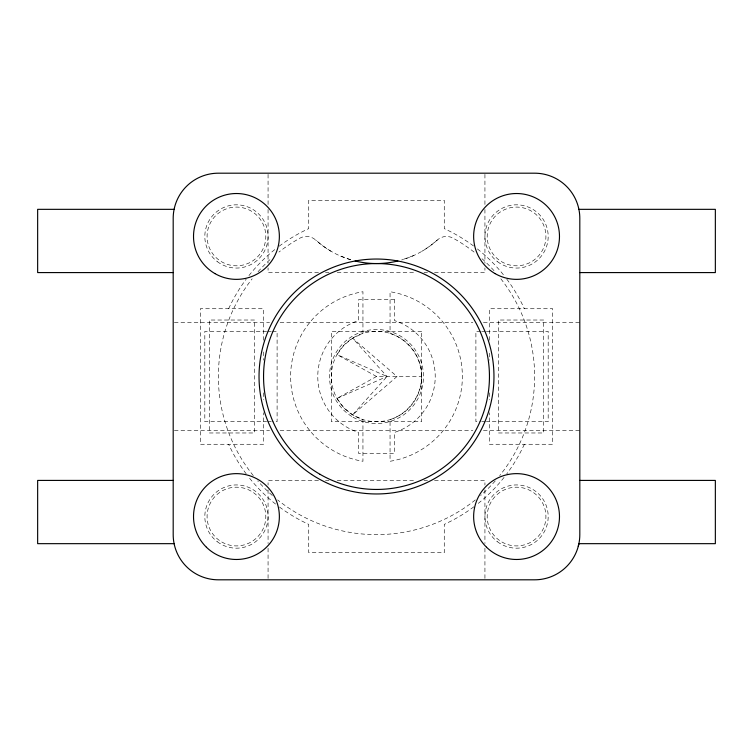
<?xml version="1.0" encoding="UTF-8"?>
<svg xmlns="http://www.w3.org/2000/svg" width="753" height="753" viewBox="0 0 753 753"><rect width="100%" height="100%" fill="white"/><g stroke="black" fill="none" stroke-linecap="round" stroke-linejoin="round"><path stroke-width="0.56" stroke-dasharray="3.77 2.82" d="M376.5 376.5L336.996 354.588L343.745 345.382L352.583 338.172L362.946 333.4L362.946 291.731A85.842 85.842 0 0 0 362.946 461.269L362.946 419.6L352.583 414.828L343.745 407.618L336.996 398.412L376.5 376.5L420.814 376.5M474.089 252.076A158.13 158.13 0 0 0 453.052 238.136A13.554 13.554 0 0 0 437.361 239.981L429.982 246.024L422.009 251.248M413.538 255.615L402.384 259.7M336.996 398.412L387.051 376.5L352.583 338.172L397.01 376.5L352.583 414.828L387.051 376.5L336.996 354.588M318.472 272.586L268.068 272.586L268.068 267.908M325.503 272.586L329.023 272.586M337.231 272.586L415.769 272.586M423.977 272.586L427.497 272.586M434.528 272.586L484.932 272.586L484.932 267.908M174.367 322.284L269.555 322.284M280.135 322.284L472.865 322.284M483.445 322.284L579.81 322.284M266.609 331.32L204.816 331.32L204.816 421.68L266.609 421.68M267.776 331.32L271.278 331.32M272.445 331.32L277.104 331.32L277.104 421.68L272.445 421.68M480.555 331.32L475.896 331.32L475.896 421.68L480.555 421.68M481.722 331.32L485.224 331.32M486.391 331.32L548.184 331.32L548.184 421.68L486.391 421.68M267.776 421.68L271.278 421.68M481.722 421.68L485.224 421.68M174.367 430.716L269.555 430.716M280.135 430.716L472.865 430.716M483.445 430.716L579.81 430.716M318.472 480.414L268.068 480.414L268.068 485.092M325.503 480.414L329.023 480.414M337.231 480.414L415.769 480.414M423.977 480.414L427.497 480.414M434.528 480.414L484.932 480.414L484.932 485.092M350.616 259.7L339.462 255.615M330.991 251.248L323.018 246.024L315.639 239.981A13.554 13.554 0 0 0 299.948 238.136A158.13 158.13 0 0 0 278.911 252.076M489.45 340.281L489.45 308.73L552.702 308.73L552.702 444.27L489.45 444.27L489.45 412.719M489.45 353.129L489.45 360.141M489.45 392.859L489.45 399.871M484.932 174.357L484.932 204.76M484.932 209.438L484.932 263.23M484.932 489.77L484.932 543.562M484.932 548.24L484.932 578.643M268.068 174.357L268.068 204.76M268.068 209.438L268.068 263.23M268.068 489.77L268.068 543.562M268.068 548.24L268.068 578.643M263.55 340.281L263.55 308.73L200.298 308.73L200.298 444.27L263.55 444.27L263.55 412.719M263.55 351.962L263.55 360.141M263.55 392.859L263.55 399.871M524.361 444.27A162.648 162.648 0 0 1 506.788 473.863M504.077 477.393A162.648 162.648 0 0 1 477.393 504.077M473.863 506.788A162.648 162.648 0 0 1 444.27 524.361L444.27 552.702L308.73 552.702L308.73 524.361A162.648 162.648 0 0 1 279.137 506.788M275.607 504.077A162.648 162.648 0 0 1 248.923 477.393M246.212 473.863A162.648 162.648 0 0 1 228.639 444.27M228.639 308.73A162.648 162.648 0 0 1 246.212 279.137M248.923 275.607A162.648 162.648 0 0 1 275.607 248.923M279.137 246.212A162.648 162.648 0 0 1 308.73 228.639L308.73 200.298L444.27 200.298L444.27 228.639A162.648 162.648 0 0 1 473.863 246.212M477.393 248.923A162.648 162.648 0 0 1 504.077 275.607M506.788 279.137A162.648 162.648 0 0 1 524.361 308.73M500.839 278.798A158.13 158.13 0 0 1 499.7 475.623M495.267 480.903A158.13 158.13 0 0 1 480.649 495.493M475.359 499.917A158.13 158.13 0 0 1 277.641 499.917M272.351 495.493A158.13 158.13 0 0 1 257.733 480.903M253.3 475.623A158.13 158.13 0 0 1 252.161 278.798M258.044 271.739A158.13 158.13 0 0 1 270.986 258.721M482.014 258.721A158.13 158.13 0 0 1 494.956 271.739M437.361 239.981A90.36 90.36 0 0 1 401.603 259.992M350.672 259.776A90.36 90.36 0 0 1 315.639 239.981M421.68 376.5C421.567 395.796 408.427 413.698 390.054 419.6L390.054 461.269A85.842 85.842 0 0 0 390.054 291.731L390.054 333.4C408.427 339.302 421.567 357.204 421.68 376.5M394.572 299.694L358.428 299.694L358.428 320.618A58.734 58.734 0 0 0 358.428 432.382L358.428 453.306L394.572 453.306L394.572 432.382A58.734 58.734 0 0 0 394.572 320.618L394.572 299.694M254.514 320.025L209.334 320.025L209.334 432.975L254.514 432.975L254.514 320.025M543.666 320.025L498.486 320.025L498.486 432.975L543.666 432.975L543.666 320.025M421.68 331.32L331.32 331.32L331.32 421.68L421.68 421.68L421.68 331.32M353.006 417.19A46.987 46.987 0 0 0 423.487 376.5A46.987 46.987 0 0 0 353.006 335.81A46.987 46.987 0 0 0 353.006 417.19M501.875 541.991A29.367 29.367 0 0 0 545.925 516.558A29.367 29.367 0 0 0 501.875 491.125A29.367 29.367 0 0 0 501.875 541.991M497.441 541.746A31.626 31.626 0 0 0 547.939 520.521A31.626 31.626 0 0 0 504.303 487.407A31.626 31.626 0 0 0 497.441 541.746M217.325 261.63A31.626 31.626 0 0 0 267.823 240.405A31.626 31.626 0 0 0 224.187 207.291A31.626 31.626 0 0 0 217.325 261.63M215.895 257.422A29.367 29.367 0 0 0 264.887 243.746A29.367 29.367 0 0 0 228.545 208.157A29.367 29.367 0 0 0 215.895 257.422M221.758 541.991A29.367 29.367 0 0 0 265.809 516.558A29.367 29.367 0 0 0 221.758 491.125A29.367 29.367 0 0 0 221.758 541.991M217.325 541.746A31.626 31.626 0 0 0 267.823 520.521A31.626 31.626 0 0 0 224.187 487.407A31.626 31.626 0 0 0 217.325 541.746M497.441 261.63A31.626 31.626 0 0 0 547.939 240.405A31.626 31.626 0 0 0 504.303 207.291A31.626 31.626 0 0 0 497.441 261.63M496.011 257.422A29.367 29.367 0 0 0 545.003 243.746A29.367 29.367 0 0 0 508.661 208.157A29.367 29.367 0 0 0 496.011 257.422M344.827 408.719A45.18 45.18 0 0 0 420.24 387.823A45.18 45.18 0 0 0 364.433 332.958A45.18 45.18 0 0 0 344.827 408.719"/><path stroke-width="1.13" d="M174.103 209.334L37.65 209.334L37.65 272.586L173.19 272.586M578.897 209.334L715.35 209.334L715.35 272.586L579.81 272.586M173.19 480.414L37.65 480.414L37.65 543.666L174.103 543.666M579.81 480.414L715.35 480.414L715.35 543.666L578.897 543.666M578.266 546.32A45.18 45.18 0 0 0 579.81 534.63L579.81 218.37A45.18 45.18 0 0 0 534.63 173.19L218.37 173.19A45.18 45.18 0 0 0 173.19 218.37L173.19 534.63A45.18 45.18 0 0 0 218.37 579.81L534.63 579.81A45.18 45.18 0 0 0 578.775 544.25M397.857 260.99A90.36 90.36 0 0 1 355.143 260.99M495.098 273.612A42.921 42.921 0 0 0 559.479 236.442A42.921 42.921 0 0 0 495.098 199.272A42.921 42.921 0 0 0 495.098 273.612M486.532 547.224A42.921 42.921 0 0 0 558.133 527.232A42.921 42.921 0 0 0 505.018 475.218A42.921 42.921 0 0 0 486.532 547.224M206.416 547.224A42.921 42.921 0 0 0 278.017 527.232A42.921 42.921 0 0 0 224.902 475.218A42.921 42.921 0 0 0 206.416 547.224M320.025 474.315A112.95 112.95 0 0 0 489.45 376.5A112.95 112.95 0 0 0 320.025 278.685A112.95 112.95 0 0 0 320.025 474.315M311.629 474.428A117.468 117.468 0 0 0 493.742 383.719A117.468 117.468 0 0 0 324.129 271.353A117.468 117.468 0 0 0 311.629 474.428M214.982 273.612A42.921 42.921 0 0 0 279.363 236.442A42.921 42.921 0 0 0 214.982 199.272A42.921 42.921 0 0 0 214.982 273.612"/></g></svg>
